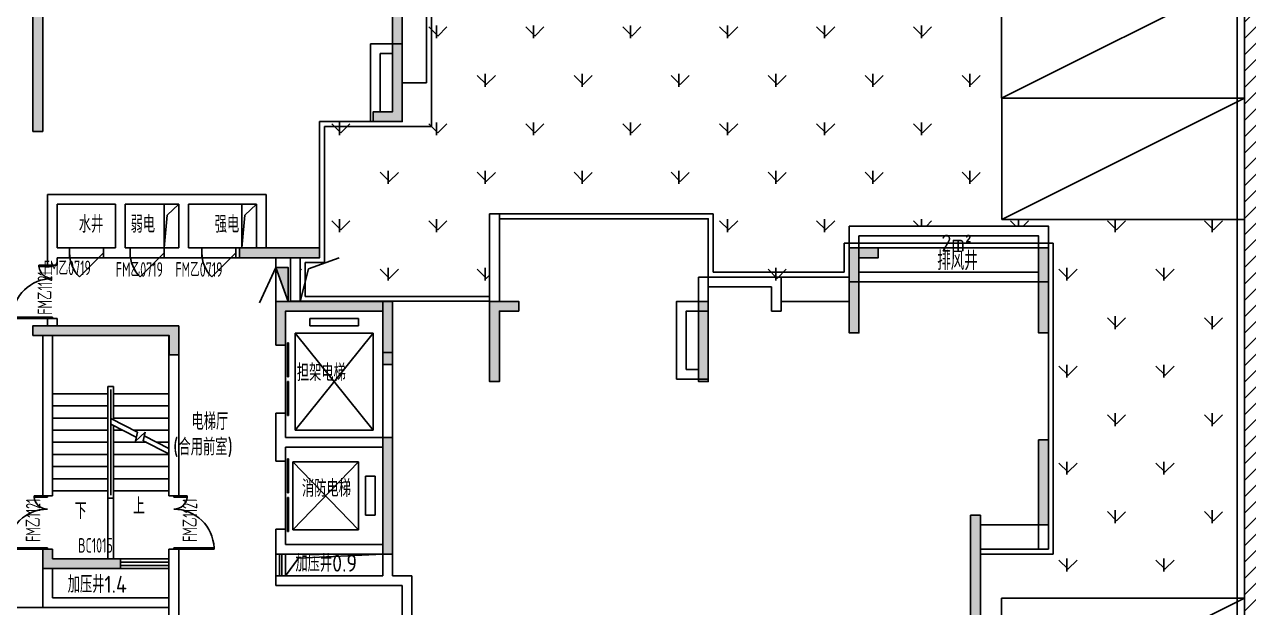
# Model space of a CAD drawing. Header units: millimetres. Extents: x 36720183 to 38160956, y 58934012 to 60388477.
# Drawn here: x 37576478 to 37601672, y 59365090 to 59377090 of the extents above; entities that cross this region are included whole.
import ezdxf

# ---------------------------------------------------------------- set-up
doc = ezdxf.new("R2010")
doc.units = ezdxf.units.MM
doc.header["$LTSCALE"] = 1000
doc.header["$MEASUREMENT"] = 0
doc.linetypes.add('DASH', pattern=[0.35, 0.25, -0.1])
for name, color, linetype in [('@ 绿化', 8, 'Continuous'), ('@YL', 2, 'Continuous'), ('@扑救面填充', 8, 'Continuous'), ('C_Hatch', 41, 'Continuous'), ('C_Wall', 6, 'Continuous'), ('DIM_SYMB', 3, 'Continuous'), ('DL_道路红线_支路网_', 1, 'Continuous'), ('EVTR', 2, 'Continuous'), ('j-建筑提资说明', 5, 'Continuous'), ('PUB_TEXT', 7, 'Continuous'), ('STAIR', 2, 'Continuous'), ('TEXT', 1, 'Continuous'), ('WALL', 4, 'Continuous'), ('WINDOW', 2, 'Continuous'), ('WINDOW_TEXT', 3, 'Continuous'), ('X-A4-4F-PLAN$0$水X-EQU', 1, 'Continuous'), ('X-A4-4F-PLAN$0$洞', 5, 'Continuous'), ('上空', 8, 'Continuous'), ('扑救面', 2, 'Continuous'), ('裙楼挑廊', 7, 'Continuous'), ('车位', 40, 'Continuous')]:
    doc.layers.add(name, color=color, linetype=linetype)
doc.layers.add('水管井及降板', color=3, linetype='Continuous', plot=False)
doc.styles.add('_TCH_DIM', font='SIMPLEX', dxfattribs={"bigfont": 'GBCBIG'})
doc.styles.get("Standard").update_dxf_attribs({"font": 'gbenor.shx', "bigfont": 'gbcbig.shx'})
pattern_1 = [(90, (0, 0), (-997.7954749999999, 997.7954750000001), [264.58066, -1731.01015]), (45, (0, 0), (-997.7961550815103, 997.7961550815104), [264.58066, -1146.51615]), (135, (0, 0), (-997.7961550815104, -997.7961550815103), [264.58066, -1146.51615])]

# ---------------------------------------------------------------- blocks, each defined once
blk = doc.blocks.new('车位')
at = {"layer": '车位'}
for p, q in [((2126015.363578103, 462726.0883824006), (2126015.363578103, 465226.0883824006)), ((2131015.363578103, 465226.0883824006), (2126015.363578103, 465226.0883824006)), ((2131015.363578111, 462726.0891391188), (2131015.363578103, 465226.0883824006)), ((2131015.363578111, 462726.0891391188), (2126015.363578103, 462726.0883824006))]:
    blk.add_line(p, q, dxfattribs=at)
blk.add_lwpolyline([(2126015.363578103, 462726.0883824006), (2131015.363578111, 465226.0883824006)], dxfattribs=at)
blk = doc.blocks.new('gj1-0107')
at = {"layer": 'WALL', "color": 2}
for points in [[(42956171.51847926, 57660272.4271194), (42960271.52812225, 57660272.37494193), (42960271.52812225, 57659122.37495518), (42956171.51847926, 57659122.42713266)], [(42956371.51847926, 57660072.42457415), (42960071.52812225, 57660072.37748715), (42960071.52812225, 57659322.37750044), (42956371.51847926, 57659322.42458744)]]:
    blk.add_lwpolyline(points, close=True, dxfattribs=at)
at = {"layer": 'j-建筑提资说明', "color": 2, "insert": (42958070.5502739, 57660097.59450524), "char_height": 350, "width": 661.7919815480709, "attachment_point": 1}
blk.add_mtext('2m²', dxfattribs=at)
at = {"layer": 'PUB_TEXT', "color": 2}
blk.add_text('排风井', height=385.8156028368794, dxfattribs=at).set_placement((42957983.24914205, 57659366.27297522))
blk = doc.blocks.new('$DorLib2D$00000225')
at = {"color": 0}
for p, q in [((0.4750000000000032, -0.001447885298549778), (0.4750000000000032, 0.7521225008925327)), ((0.4750000000000032, 0.7521225008925327), (0.5000000000000036, 0.7521225008925363)), ((0.5000000000000036, -0.001447885298549778), (0.5000000000000036, 0.7521225008925363)), ((-0.4999999999999982, -3.552713678800501e-15), (-0.5, 0.252035990386009)), ((-0.4750000000000014, 0.252035990386009), (-0.5, 0.252035990386009)), ((-0.4749999999999996, -3.552713678800501e-15), (-0.4750000000000014, 0.252035990386009)), ((-0.4749999999999996, -3.552713678800501e-15), (-0.4999999999999947, -3.552713678800501e-15)), ((0.4750000000000032, -0.001447885298549778), (0.4999999999999929, -0.001447885298549778))]:
    blk.add_line(p, q, dxfattribs=at)
for centre, radius, start, end in [((0.5046168020419071, -0.001920809357812914), 0.7546247204382253, 92.24926861260724, 179.7237749158362), ((-0.5007908120542499, 0.002572563917482285), 0.2507930763238999, 359.7898704778746, 84.09743784757413)]:
    blk.add_arc(centre, radius, start, end, dxfattribs=at)
blk = doc.blocks.new('$DORLIB2D$00000127')
at = {"color": 0, "linetype": 'Continuous'}
for p, q in [((-0.03333333333284827, 0.79489831543669), (-0.5333333333328483, 0.79489831543669)), ((-0.5333333333328483, 0.79489831543669), (-0.5333333333328483, 0.6904056441872441)), ((-0.03333333333284827, 0.79489831543669), (-0.03333333333284827, 0.6904056441872441)), ((0.03333333333284827, 0.79489831543669), (0.03333333333284827, 0.6904056441872441)), ((0.5333333333328483, 0.79489831543669), (0.03333333333284827, 0.79489831543669)), ((0.5333333333328483, 0.79489831543669), (0.5333333333328483, 0.6904056441872441)), ((-0.03333333333284827, 0.6904056441872441), (-0.5333333333328483, 0.6904056441872441)), ((0.5333333333328483, 0.6904056441872441), (0.03333333333284827, 0.6904056441872441)), ((0.5, 0.4999999999999787), (-0.5, 0.4999999999999787))]:
    blk.add_line(p, q, dxfattribs=at)
blk = doc.blocks.new('$DorLib2D$00000114')
at = {"color": 0}
blk.add_line((0.4999999999999964, 3.552713678800501e-15), (-0.2071067811864751, 0.7071067811864857), dxfattribs=at)
blk.add_arc((0.5000000000013856, -1.154631945610163e-12), 1.000000000001696, 135, 180, dxfattribs=at)
blk = doc.blocks.new('X-A4-4F-PLAN$0$A$C331B4B6F')
at = {"layer": 'X-A4-4F-PLAN$0$水X-EQU'}
blk.add_hatch(color=256, dxfattribs=at).paths.add_polyline_path([(-208.3333333283663, -272.191322632134), (258.3333333358169, -438.8591750822961), (-208.3333333283663, -438.8591750822961)])
blk.add_line((-208.3333333283663, -272.1925084143877), (278.6815788820386, -45.37597052007914), dxfattribs=at)
blk.add_lwpolyline([(-208.3333333283663, -272.1925084143877), (-208.3333333283663, -438.8591750822961), (258.3333333358169, -438.8591750822961), (258.3333333358169, -272.1925084143877)], close=True, dxfattribs=at)
at = {"layer": 'X-A4-4F-PLAN$0$洞'}
blk.add_lwpolyline([(-208.3333333283663, -272.191322632134), (258.3333333358169, -438.8591750822961), (-208.3333333283663, -438.8591750822961)], close=True, dxfattribs=at)
blk.add_lwpolyline([(-208.3318923041224, -272.1918372884393), (258.3333333358169, -438.8591750822961)], dxfattribs=at)
blk = doc.blocks.new('2014-1-1-G-D8')
at = {"layer": 'C_Hatch'}
h = blk.add_hatch(color=256, dxfattribs=at)
h.paths.add_polyline_path([(4213674.775313743, -849236.5453957083), (4213674.775313743, -849036.5453957083), (4213474.775313743, -849036.5453957083), (4213474.775313743, -849436.5453957083), (4215074.775218376, -849436.5453957083), (4215074.775218376, -849236.5453957083)])
h.paths.add_polyline_path([(4217524.775314116, -842836.5453955804), (4219174.775313743, -842836.5453955804), (4219174.775313743, -843036.5453956182), (4217524.775314116, -843036.5453956182)])
h.paths.add_polyline_path([(4232174.775314488, -851436.545014377), (4232174.775314488, -851236.545014377), (4232574.775314488, -851236.545014377), (4232574.775314488, -848336.630082126), (4232774.775314488, -848336.630082126), (4232774.775314488, -851436.545014377)])
h.paths.add_polyline_path([(4220474.734115385, -845236.545410655), (4220474.77531393, -844136.5453958467), (4218474.77531393, -844136.5453958467), (4218474.77531393, -844836.5452051118), (4218274.77531393, -844836.5452051118), (4218274.77531393, -844136.5453958467), (4218274.77531393, -843936.5453958467), (4218474.77531393, -843936.5453958467), (4220674.77531393, -843936.5453958467), (4220674.734115385, -845236.545410655)])
h.paths.add_polyline_path([(4222674.857711391, -843936.5453956914), (4223274.857711391, -843936.5453956914), (4223274.857711391, -844136.5453956914), (4222874.857711391, -844136.5453956914), (4222874.857711391, -845586.4553689912), (4222674.857711391, -845586.4553689912)])
h.paths.add_polyline_path([(4217574.77531393, -860536.5453958467), (4217574.77531393, -859936.5446329073), (4217374.77531393, -859936.5446329073), (4217374.77531393, -860336.5453958467), (4215874.775302754, -860336.5453958474), (4215874.775302754, -860536.5453958474)])
h.paths.add_polyline_path([(4213474.77531393, -853836.5446329073), (4213474.77531393, -854036.5446329073), (4213074.77531393, -854036.5446329073), (4213074.77531393, -856036.5453958921), (4212874.77531393, -856036.5453958921), (4212874.77531393, -853836.5446329073)])
h.paths.add_polyline_path([(4220474.77531393, -846736.5452051118), (4220474.77531393, -849136.5451097444), (4220674.77531393, -849136.5451097444), (4220674.77531393, -846736.5452051118)])
h.paths.add_polyline_path([(4201374.77531393, -842836.5453958467), (4201974.77531393, -842836.5453958467), (4201974.77531393, -843036.5453958467), (4201574.77531393, -843036.5453958467), (4201574.77531393, -844486.5452051118), (4201374.77531393, -844486.5452051118)])
h.paths.add_polyline_path([(4207574.809269677, -834736.5453953315), (4207574.77531393, -837536.5453957536), (4207374.77531393, -837536.5453957536), (4207374.809269677, -834736.5453953315)])
h.paths.add_polyline_path([(4208574.775314542, -834036.5453960197), (4210274.775313928, -834036.5453957536), (4210274.775313928, -834236.5453957536), (4208574.775314542, -834236.5453960197)])
h.paths.add_polyline_path([(4206274.775314384, -840236.5453918055), (4206674.775314384, -840236.5453918055), (4206674.775314384, -840436.5453918055), (4206074.775314384, -840436.5453918055), (4206074.775329462, -837336.5453955667), (4206274.775329462, -837336.5453955667)])
h.paths.add_polyline_path([(4233974.692916144, -842836.5453955184), (4233974.775313649, -844586.460709084), (4234174.775313649, -844586.460709084), (4234174.692916144, -842836.5453955184)])
h.paths.add_polyline_path([(4230674.69291689, -842836.5453955668), (4230074.69291689, -842836.5453955668), (4230074.69291689, -844586.4607240057), (4230274.69291689, -844586.4607240057), (4230274.69291689, -843036.5453955668), (4230674.69291689, -843036.5453955668)])
h.paths.add_polyline_path([(4219574.77531393, -834736.5453955662), (4219574.77531393, -837536.5453958467), (4219374.77531393, -837536.5453958467), (4219374.77531393, -834736.5453955662)])
h.paths.add_polyline_path([(4220674.77531393, -837836.5453955668), (4220874.77531393, -837836.5453955668), (4220874.77531393, -840236.5453958467), (4220274.77531393, -840236.5453958467), (4220274.77531393, -840036.5453958467), (4220674.77531393, -840036.5453958467)])
h.paths.add_polyline_path([(4227174.775314302, -843936.5453956914), (4227174.775314302, -845586.4553689912), (4226974.775314302, -845586.4553689912), (4226974.775314302, -843936.5453956914)])
h.paths.add_polyline_path([(4234174.857711391, -846786.6301298097), (4234174.857711391, -848536.630082126), (4233974.857711391, -848536.630082126), (4233974.857711391, -846786.6301298097)])
h.paths.add_polyline_path([(4216474.775313932, -834036.5453958467), (4218174.775314116, -834036.5453958467), (4218174.775314116, -834236.5453958467), (4216474.775313932, -834236.5453958467)])
h.paths.add_polyline_path([(4215574.77531393, -851236.545014377), (4217174.77531393, -851236.545014377), (4217174.77531393, -851436.545014377), (4215574.77531393, -851436.545014377)])
h.paths.add_polyline_path([(4224774.772262172, -851236.545014377), (4227274.772262172, -851236.545014377), (4227274.772262172, -851436.545014377), (4224774.772262172, -851436.545014377)])
h.paths.add_polyline_path([(4216274.77531393, -844436.5452051118), (4216274.77531393, -845036.5452051118), (4216074.77531393, -845036.5452051118), (4216074.77531393, -844636.5452051118), (4213274.77531393, -844636.5452051118), (4213274.77531393, -844436.5452051118)])
h.paths.add_polyline_path([(4213474.77531393, -837536.5453916184), (4213474.77531393, -840436.5453916184), (4213274.77531393, -840436.5453916184), (4213274.77531393, -837536.5453916184)])
h.paths.add_polyline_path([(4227974.772262172, -856636.5446329073), (4227974.775221453, -859836.5453958474), (4227774.775221453, -859836.5453958474), (4227774.772262172, -856636.5446329073)])
h.paths.add_polyline_path([(4228874.772262172, -854036.5446329073), (4228474.778365687, -854036.5446329073), (4228474.778365687, -853836.5446329073), (4229074.772262172, -853836.5446329073), (4229074.772262172, -856036.5453958921), (4228874.772262172, -856036.5453958921)])
h.paths.add_polyline_path([(4224374.772262172, -852936.545014377), (4226374.772262172, -852936.545014377), (4226374.772262172, -853136.545014377), (4224374.772262172, -853136.545014377)])
h.paths.add_polyline_path([(4215574.77531393, -852936.545014377), (4217574.77531393, -852936.545014377), (4217574.77531393, -853136.545014377), (4215574.77531393, -853136.545014377)])
h.paths.add_polyline_path([(4214174.77531393, -856636.5446329073), (4214174.77531393, -859836.5453958474), (4213974.77531393, -859836.5453958474), (4213974.77531393, -856636.5446329073)])
h.paths.add_polyline_path([(4211274.77531393, -848686.5453930523), (4211474.77531393, -848686.5453930523), (4211474.77531393, -850336.545014377), (4210874.77531393, -850336.545014377), (4210874.77531393, -850136.545014377), (4211274.77531393, -850136.545014377)])
h.paths.add_polyline_path([(4204074.77531393, -850136.545014377), (4204074.77531393, -851886.545014377), (4203874.77531393, -851886.545014377), (4203874.77531393, -850136.545014377)])
h.paths.add_polyline_path([(4199974.77531393, -845736.5452051118), (4199974.77531393, -847486.545103784), (4199774.77531393, -847486.545103784), (4199774.77531393, -845736.5452051118)])
h.paths.add_polyline_path([(4199974.77531393, -851686.545014377), (4200374.77531393, -851686.545014377), (4200374.77531393, -851886.545014377), (4199774.77531393, -851886.545014377), (4199774.77531393, -850236.545014377), (4199974.77531393, -850236.545014377)])
h.paths.add_polyline_path([(4207174.903487758, -842836.5549325899), (4207174.903487758, -844436.5549325899), (4206974.903487758, -844436.5549325899), (4206974.903487758, -843036.5549325899), (4206324.775314302, -843036.5453930732), (4206324.775314302, -842836.5453930732)])
h.paths.add_polyline_path([(4224374.77531393, -860536.5453958467), (4226074.775302195, -860536.5453958474), (4226074.775302195, -860336.5453958474), (4224574.77531393, -860336.5453958467), (4224574.77531393, -859936.5446329073), (4224374.77531393, -859936.5446329073)])
at = {"layer": 'C_Wall'}
for points in [[(4213474.77531393, -837536.5453916184), (4213474.77531393, -840436.5453916184), (4213274.77531393, -840436.5453916184), (4213274.77531393, -837536.5453916184)], [(4220674.77531393, -837836.5453955668), (4220874.77531393, -837836.5453955668), (4220874.77531393, -840236.5453958467), (4220274.77531393, -840236.5453958467), (4220274.77531393, -840036.5453958467), (4220674.77531393, -840036.5453958467)], [(4217524.775314116, -842836.5453955804), (4219174.775313743, -842836.5453955804), (4219174.775313743, -843036.5453956182), (4217524.775314116, -843036.5453956182)], [(4233974.692916144, -842836.5453955184), (4233974.775313649, -844586.460709084), (4234174.775313649, -844586.460709084), (4234174.692916144, -842836.5453955184)], [(4227174.775314302, -843936.5453956914), (4227174.775314302, -845586.4553689912), (4226974.775314302, -845586.4553689912), (4226974.775314302, -843936.5453956914)], [(4216274.77531393, -844436.5452051118), (4216274.77531393, -845036.5452051118), (4216074.77531393, -845036.5452051118), (4216074.77531393, -844636.5452051118), (4213274.77531393, -844636.5452051118), (4213274.77531393, -844436.5452051118)], [(4234174.857711391, -846786.6301298097), (4234174.857711391, -848536.630082126), (4233974.857711391, -848536.630082126), (4233974.857711391, -846786.6301298097)], [(4232174.775314488, -851436.545014377), (4232174.775314488, -851236.545014377), (4232574.775314488, -851236.545014377), (4232574.775314488, -848336.630082126), (4232774.775314488, -848336.630082126), (4232774.775314488, -851436.545014377)], [(4213674.775313743, -849236.5453957083), (4213674.775313743, -849036.5453957083), (4213474.775313743, -849036.5453957083), (4213474.775313743, -849436.5453957083), (4215074.775218376, -849436.5453957083), (4215074.775218376, -849236.5453957083)]]:
    blk.add_lwpolyline(points, close=True, dxfattribs=at)
for points in [[(4230674.69291689, -842836.5453955668), (4230074.69291689, -842836.5453955668), (4230074.69291689, -844586.4607240057), (4230274.69291689, -844586.4607240057), (4230274.69291689, -843036.5453955668), (4230674.69291689, -843036.5453955668), (4230674.69291689, -842836.5453955668)], [(4220474.734115385, -845236.545410655), (4220474.77531393, -844136.5453958467), (4218474.77531393, -844136.5453958467), (4218474.77531393, -844836.5452051118), (4218274.77531393, -844836.5452051118), (4218274.77531393, -844136.5453958467), (4218274.77531393, -843936.5453958467), (4218474.77531393, -843936.5453958467), (4218474.77531393, -843936.5453958467), (4220674.77531393, -843936.5453958467), (4220674.734115385, -845236.545410655), (4220474.734115385, -845236.545410655)], [(4222674.857711391, -843936.5453956914), (4223274.857711391, -843936.5453956914), (4223274.857711391, -844136.5453956914), (4222874.857711391, -844136.5453956914), (4222874.857711391, -845586.4553689912), (4222674.857711391, -845586.4553689912), (4222674.857711391, -843936.5453956914)], [(4220474.77531393, -846736.5452051118), (4220474.77531393, -849136.5451097444), (4220674.77531393, -849136.5451097444), (4220674.77531393, -846736.5452051118), (4220474.77531393, -846736.5452051118)]]:
    blk.add_lwpolyline(points, dxfattribs=at)
blk = doc.blocks.new('D5D6scpm')
at = {"color": 6}
for points in [[(354761.2289188877, -174008.1776532605), (353061.2289187014, -174008.1776532605), (353061.2289187014, -176811.1589912251), (352461.1465221792, -176811.1589912176), (352461.1465221718, -177708.1776532605), (356561.2289188877, -177708.1776532605)], [(356761.0959277004, -176011.1590064913), (361061.1783154905, -176011.1590064913), (361061.1340595856, -177711.1589912921), (361061.3180421069, -177711.1589999571)], [(362561.308363162, -177711.2296293527), (363961.1465221718, -177711.2955429256), (363961.1465221718, -176611.1589914039), (368060.868457146, -176611.1589914039), (368060.868457146, -182311.1590063125), (366661.1371118948, -182311.1590063125), (366661.1370616779, -185211.2953515798), (360261.1370550767, -185211.2953515798), (360261.1472075284, -187611.2955401763), (362961.1434798986, -187611.2947800308), (362961.1434798986, -187611.2947800308), (362961.1434798986, -187611.2947800308)], [(346761.1465218067, -187611.1582287028), (346761.1465218067, -190611.158991456), (346761.1465218067, -187611.1582287028), (349461.146521993, -187611.1582287028), (349461.1465216205, -185011.1586101726), (349961.146521993, -185011.1589913145), (349961.1465217993, -184011.1589915082), (348961.1465217993, -184011.1589915082), (348961.1465217993, -184011.1589915082), (348761.1464264691, -184011.1589915007), (348761.1464264691, -184011.1589915007), (345361.1465221718, -184011.1589915007), (345361.1465221792, -186011.1589887589), (340861.1465216205, -186011.1589887589), (340861.1465216205, -184614.1403271258)]]:
    blk.add_lwpolyline(points, dxfattribs=at)
at = {"layer": 'DIM_SYMB', "color": 6}
for points in [[(348161.1465219855, -181736.158991456, 0, 0, 0), (348161.1465219855, -179011.1589915901, 0, 0, 0), (349361.1465221718, -179011.1589915901, 0, 0, 0), (349361.1465221718, -180061.1589914039, 80.00000000000001, 0, 0), (349361.1465221718, -180361.158991456, 0, 0, 0)], [(349361.1465221718, -181736.158991456, 0, 0, 0), (349361.1465221718, -180911.1589915007, 80.00000000000001, 0, 0), (349361.1465221718, -180611.158991456, 0, 0, 0)]]:
    blk.add_lwpolyline(points, format="xyseb", dxfattribs=at)
at = {"layer": 'EVTR', "color": 6}
for p, q in [((352861.1465214267, -178061.1589915454), (352861.1465214267, -178211.158991456)), ((353861.1465214267, -178061.1589915454), (352861.1465214267, -178061.1589915454)), ((353861.1465214267, -178211.158991456), (353861.1465214267, -178061.1589915454)), ((352561.146521613, -178361.1589913592), (352561.146521613, -180361.1589913592)), ((354161.1465221718, -178361.1589913592), (352561.146521613, -178361.1589913592)), ((352561.146521613, -178361.1589913592), (354161.1465221718, -180361.1589913592)), ((352561.146521613, -180361.1589913592), (354161.1465221718, -178361.1589913592)), ((352861.1465214267, -178211.158991456), (353861.1465214267, -178211.158991456)), ((354161.1465221718, -180361.1589913592), (354161.1465221718, -178361.1589913592)), ((352561.146521613, -180361.1589913592), (354161.1465221718, -180361.1589913592)), ((352511.1470368207, -181011.1590969712, 9375.00000021349), (353861.1470364481, -181011.1588767171, 9375.00000021349)), ((352511.1470368207, -181011.1590969712, 9375.00000021349), (353861.1472655535, -182411.1588766202, 9375.00000021349)), ((352511.1470526531, -181011.1590969712, 9375.00000021349), (352511.1472817585, -182411.1590968817, 9375.00000021349)), ((353861.1470364481, -181011.1588767171, 9375.00000021349), (352511.1472649947, -182411.1590968817, 9375.00000021349)), ((353861.1470364481, -181011.1588767171, 9375.00000021349), (353861.1472655535, -182411.1588766202, 9375.00000021349)), ((354005.8700234145, -181311.1588530093, 9375.00000021349), (354205.8700236008, -181311.1588204131, 9375.00000021349)), ((354005.8700234145, -181311.1588530093, 9375.00000021349), (354005.8701537997, -182111.1588530615, 9375.00000021349)), ((354205.8700403646, -181311.1588204131, 9375.00000021349), (354205.8701707497, -182111.1588204652, 9375.00000021349)), ((354005.8701537997, -182111.1588530615, 9375.00000021349), (354205.8701539859, -182111.1588204652, 9375.00000021349)), ((352511.1472649947, -182411.1590968817, 9375.00000021349), (353861.1472655535, -182411.1588766202, 9375.00000021349))]:
    blk.add_line(p, q, dxfattribs=at)
at = {"layer": 'STAIR', "color": 6}
for p, q in [((347561.1465214267, -179611.158991456), (347561.1465214267, -178411.1589915007)), ((347561.1465214267, -178411.1589915007), (349961.1465217993, -178411.1589915007)), ((347561.1465214267, -179611.158988893), (347561.1465214267, -178411.1589889377)), ((349961.1465217993, -178411.1589915007), (349961.1465217993, -179611.158991456)), ((347561.1465214267, -179611.158991456), (347561.1465214267, -181611.158991456)), ((347561.1465214267, -179611.158991456), (348701.1465220228, -179611.158991456)), ((348701.1465220228, -179611.158991456), (347561.1465214267, -179611.158991456)), ((347561.1465214267, -179611.158988893), (347561.1465214267, -181611.158988893)), ((348821.1465221345, -179461.1589915454), (348701.1465220228, -179461.1589915454)), ((348701.1465220228, -179461.1589915454), (348701.1465220228, -181761.1589913592)), ((348761.146521613, -180122.0388815179), (348761.146521613, -179521.158991605)), ((348761.146521613, -179521.158991605), (348761.146521613, -179521.158991605)), ((348761.146521613, -179521.158991605), (348761.146521613, -180122.0388815179)), ((348761.146521613, -180122.0388815179), (348761.146521613, -179611.158991456)), ((348761.146521613, -179611.158991456), (348761.146521613, -181611.158991456)), ((348821.1465221345, -180152.8308959529), (348821.1465221345, -179461.1589915454)), ((349961.1465217993, -179611.158991456), (348821.1465221345, -179611.158991456)), ((349961.1465217993, -179611.158991456), (348821.1465221345, -179611.158991456)), ((349961.1465217993, -180737.8791686967), (349961.1465217993, -179611.158991456)), ((347561.1465214267, -179861.158991456), (348701.1465220228, -179861.158991456)), ((349961.1465217993, -179861.158991456), (348821.1465221345, -179861.158991456)), ((347561.1465214267, -180111.158991456), (348701.1465220228, -180111.158991456)), ((349309.8844005242, -180403.65129219), (348761.146521613, -180122.0388815179)), ((349961.1465217993, -180111.158991456), (348821.1465221345, -180111.158991456)), ((347561.1465214267, -180361.158991456), (348701.1465220228, -180361.158991456)), ((348761.146521613, -181611.158991456), (348761.146521613, -180234.4388142079)), ((349288.0648993403, -180504.8534516096), (348761.146521613, -180234.4388142079)), ((348761.146521613, -181701.158991538), (348761.146521613, -180234.4388142079)), ((348761.146521613, -180234.4388142079), (348761.146521613, -181701.158991538)), ((348821.1465221345, -181761.1589913592), (348821.1465221345, -180265.2308286503)), ((349008.068030186, -180361.158991456), (348821.1465221345, -180361.158991456)), ((349961.1465217993, -180361.158991456), (349227.0857239589, -180361.158991456)), ((347561.1465214267, -180611.158991456), (348701.1465220228, -180611.158991456)), ((349495.2073194534, -180611.158991456), (348821.1465221345, -180611.158991456)), ((349467.7696381211, -180403.3549390584), (349270.5220230371, -180586.2199740857)), ((349270.5220230371, -180586.2199740857), (349309.8844005242, -180403.65129219)), ((349430.1633894891, -180577.7784306407), (349467.7696381211, -180403.3549390584)), ((349961.1465217993, -180850.2791013941), (349430.1633894891, -180577.7784306407)), ((349961.1465217993, -180737.8791686967), (349451.982890673, -180476.576271221)), ((349961.1465217993, -180611.158991456), (349714.2250132263, -180611.158991456)), ((347561.1465214267, -180861.158991456), (348701.1465220228, -180861.158991456)), ((349961.1465217993, -180861.158991456), (348821.1465221345, -180861.158991456)), ((349961.1465217993, -181611.158991456), (349961.1465217993, -180850.2791013941)), ((347561.1465214267, -181111.158991456), (348701.1465220228, -181111.158991456)), ((349961.1465217993, -181111.158991456), (348821.1465221345, -181111.158991456)), ((347561.1465214267, -181361.158991456), (348701.1465220228, -181361.158991456)), ((349961.1465217993, -181361.158991456), (348821.1465221345, -181361.158991456)), ((347561.1465214267, -181611.158991456), (348701.1465220228, -181611.158991456)), ((348761.146521613, -181611.158991456), (348761.146521613, -181611.158991456)), ((349961.1465217993, -181611.158991456), (348821.1465221345, -181611.158991456)), ((348701.1465220228, -181761.1589913592), (348821.1465221345, -181761.1589913592)), ((348761.146521613, -181701.158991538), (348761.146521613, -181701.158991538))]:
    blk.add_line(p, q, dxfattribs=at)
at = {"layer": 'WALL', "color": 6}
for p, q in [((347461.1465221718, -175511.1589913592), (348661.1465219855, -175511.1589913592)), ((347461.1465221718, -176611.1589914039), (347461.1465221718, -175511.1589913592)), ((350061.1465214267, -175511.1589913592), (348661.1465219855, -175511.1589913592)), ((351961.1465219855, -175511.1589913592), (350061.1465214267, -175511.1589913592)), ((351961.1465219855, -176611.158991456), (351961.1465219855, -175511.1589913592)), ((348861.1465214267, -175711.1589915454), (347661.1465221718, -175711.1589915454)), ((347661.1465221718, -176611.1589914039), (347661.1465221718, -175711.1589915454)), ((348861.1465214267, -176611.1589914039), (348861.1465214267, -175711.1589915454)), ((349061.146521613, -176611.158991456), (349061.146521613, -175711.1589915454)), ((350161.1465217993, -175711.1589915454), (349061.146521613, -175711.1589915454)), ((349861.1465217993, -176611.1589914039), (349861.1465217993, -175711.1589915454)), ((350161.1465217993, -176611.158991456), (350161.1465217993, -175711.1589915454)), ((351761.1465219855, -175711.1589915454), (350361.1465219855, -175711.1589915454)), ((350361.1465219855, -176611.158991456), (350361.1465219855, -175711.1589915454)), ((351461.1465219855, -176611.1589914039), (351461.1465219855, -175711.1589915454)), ((351761.1465219855, -176611.158991456), (351761.1465219855, -175711.1589915454)), ((356561.1465316564, -177711.158991538), (356561.1465316564, -175911.1590064913)), ((356561.1465316564, -175911.1590064913), (356761.1465316564, -175911.1590064913)), ((356761.1465316564, -177711.158991538), (356761.1465316564, -175911.1590064913)), ((347461.1465223581, -176965.4777007997), (347461.1465223581, -176611.1589914039)), ((347913.5651404485, -176611.1589914039), (347661.1465221718, -176611.1589914039)), ((347913.5651404485, -176611.1589911729), (347913.5651404485, -176811.1589911282)), ((348861.1465214267, -176611.1589914039), (348613.5651406348, -176611.1589914039)), ((348613.5651406348, -176811.1589911282), (348613.5651406348, -176611.1589911729)), ((349061.146521613, -176611.158991456), (349161.1465225443, -176611.158991456)), ((349161.1465225443, -176611.158991456), (349161.1465225443, -176811.1589914039)), ((349861.1465217993, -176811.1589914039), (349861.1465217993, -176611.158991456)), ((349861.1465217993, -176611.158991456), (350161.1465217993, -176611.158991456)), ((350361.1465219855, -176611.1589914039), (351113.5651406348, -176611.158991456)), ((350637.3558313102, -176611.1589914337), (350637.3558313102, -176811.1589913815)), ((351337.3558314964, -176811.1589913815), (351337.3558314964, -176611.1589914337)), ((351361.1465219855, -176611.158991456), (351337.3558305651, -176611.1589913815)), ((351361.1465219855, -176611.158991456), (351761.1465219855, -176611.1589914411)), ((347661.1465223581, -176965.4777007997), (347661.1465223581, -176811.1589914039)), ((347661.1465223581, -176811.1589914039), (347913.5651395172, -176811.1589914039)), ((349061.1465219855, -176811.1589914039), (348613.5651406348, -176811.1589914039)), ((349161.1465225443, -176811.1589914039), (349061.1465219855, -176811.1589914039)), ((350261.1465214267, -176811.1589913592), (349861.1465217993, -176811.1589914039)), ((351113.5651406348, -176811.1589914039), (350261.1465214267, -176811.1589913592)), ((352461.1465221718, -176811.1589914188), (351337.3558305651, -176811.1589913815)), ((352461.1465221718, -176811.1589914784), (352461.1465221718, -177711.158991456)), ((347661.1465225443, -176965.4777007997), (347461.1465223581, -176965.4777007997)), ((362561.3083631173, -177211.0593182519), (360861.3083632514, -177211.0593182519)), ((360861.3083632514, -177211.0593182519), (360861.3083629683, -177911.05969695)), ((362561.3083631173, -177211.0593182519), (362561.308363162, -177911.05969695)), ((362361.3083632514, -177411.0593179464), (361061.3083624169, -177411.0593179464)), ((361061.3083624169, -177411.0593179464), (361061.3083629683, -177911.05969695)), ((362361.3083632514, -177411.0593179464), (362361.308363162, -177911.05969695)), ((352161.1465221718, -178611.1589913592), (352161.1465221718, -177811.1589915454)), ((354561.146521613, -177711.158991456), (352361.1465214267, -177711.158991456)), ((354361.1465219855, -180611.1589913592), (354361.1465219855, -177711.158991456)), ((354561.146521613, -177711.158991687), (354561.146521613, -180511.1588009521)), ((356561.1465316564, -177711.158991538), (356761.1465316564, -177711.158991538)), ((347461.1462603211, -178211.1588009521), (347461.1465223581, -178065.4777006656)), ((347461.1465223581, -178065.4777006656), (347661.1465225443, -178065.4777006656)), ((347661.1462603211, -178211.1588009521), (347661.1465223581, -178065.4777006656)), ((354361.1465214267, -177911.1589914039), (352361.1465214267, -177911.1589914039)), ((352361.1465214267, -177911.1589914039), (352361.1465214267, -178611.1589913592)), ((354361.1465214267, -180511.1589915007), (354361.1465214267, -177911.1589914039)), ((361061.3083629683, -177911.05969695), (360861.3083629683, -177911.05969695)), ((362561.308363162, -177911.05969695), (362361.308363162, -177911.05969695)), ((349961.1465217993, -178211.1589915454), (348861.1465212405, -178211.1589915454)), ((350161.1465219855, -178311.1589914039), (350161.1465219855, -181711.1589914039)), ((347361.146521613, -181711.158991456), (347361.1465221718, -178411.1589889377)), ((349961.1465217993, -178411.1589915007), (347561.1465214267, -178411.1589915007)), ((347561.1465214267, -181711.158991456), (347561.1465214267, -178411.1589915007)), ((347561.1465214267, -181611.158988893), (347561.1465214267, -178411.1589889377)), ((349961.1465217993, -181711.1589914039), (349961.1465217993, -178411.1589915007)), ((352361.1465214267, -178611.1589913592), (352161.1465221718, -178611.1589913592)), ((354561.146521613, -178761.1589915007), (354361.1465223581, -178761.1589915007)), ((352161.1465221718, -180611.1589913592), (352161.1465221718, -180011.1589915007)), ((352161.1465221718, -180011.1589915007), (352361.1465214267, -180011.1589915007)), ((352361.1465214267, -180011.1589915007), (352361.1465214267, -180511.1589915007)), ((352161.1465221718, -181000.3765990362), (352161.1465221718, -180611.1589913592)), ((352361.1465214267, -180511.1589915007), (354361.1465214267, -180511.1589915007)), ((352361.1465214267, -180711.158991456), (354361.1465214267, -180711.158991456)), ((352361.1465214267, -180711.158991456), (352361.1465214267, -181000.3765990362)), ((354361.1465214267, -180911.1589914039), (354361.1465214267, -180711.158991456)), ((354561.146521613, -180861.1589915901), (354561.146521613, -183361.1589914486)), ((352361.1465214267, -181000.3765990362), (352161.1465221718, -181000.3765990362)), ((354361.1465214267, -180921.837176092), (354361.1465214267, -182711.158991456)), ((347561.1465214267, -181711.158991456), (347561.1465214267, -181611.158988893)), ((347361.1465221718, -181711.158991456), (347561.1465214267, -181711.158991456)), ((348701.1465220228, -181761.1589913592), (348701.1465222538, -183011.1589914113)), ((348821.1465221345, -181761.1589913592), (348821.1465223655, -183011.158991389)), ((350161.1465219855, -181711.1589914039), (349961.1465217993, -181711.1589914039)), ((352161.1465221718, -182911.1589914039), (352161.1465221718, -182400.3765991777)), ((352161.1465221718, -182400.3765991777), (352361.1465214267, -182400.3765991777)), ((352361.1465214267, -182400.3765991777), (352361.1465214267, -182711.158991456)), ((367860.8778774589, -182311.2436775863), (367860.8778774589, -182811.2436775863)), ((368060.8778774589, -182311.2436775863), (367860.8778774589, -182311.2436775863)), ((368060.8778774589, -182311.2436775863), (368060.8778774589, -182811.2436775863)), ((347561.1465214267, -183011.1589913592), (347561.1465214267, -182861.1588959023)), ((349961.1465217993, -183011.1589913592), (349961.1465217993, -182811.1589915007)), ((349961.1465217993, -182811.1589915007), (350161.1465219855, -182811.1589915007)), ((350161.1465219855, -182811.1589915007), (350161.1465219855, -183211.1589915454)), ((352361.1465214267, -182711.158991456), (352761.1444700956, -182711.158991456)), ((352761.1444700956, -182711.158991456), (354361.1465214267, -182711.158991456)), ((368060.8778774589, -182811.2436775863), (367860.8778774589, -182811.2436775863)), ((347961.1465214267, -183011.1589915454), (348961.1465217993, -183011.1589913592)), ((348961.1465217993, -183011.1589913592), (348961.1465217993, -183211.1589915454)), ((349961.1465217993, -183211.1589915454), (349961.1465217993, -183011.1589913592)), ((349961.1465217993, -183011.1589913592), (349961.1465217993, -183011.1589913592)), ((352161.1465221718, -182911.1589914039), (352861.1444697231, -182911.1589914039)), ((352861.1444697231, -182911.1589914039), (354361.1465214267, -182911.1589914039)), ((354361.1465214267, -182911.1589914039), (354361.1465214267, -183361.1589914486)), ((347361.1464260891, -183211.1589915454), (347361.1464260891, -184011.1589915454)), ((347561.1464259028, -183811.1589915454), (347561.1464259028, -183211.1589915454)), ((348761.1464264616, -183211.1589915454), (347961.1465214267, -183211.1589915454)), ((349961.1465217993, -184311.1589914039), (349961.1465217993, -183211.1589915454)), ((349961.1465217993, -183211.1589915454), (349961.1465217993, -183211.1589915454)), ((350161.1465219855, -183211.1589915454), (350161.1465219855, -184311.1589914039)), ((352161.1465221718, -183561.1589914039), (352161.1465221718, -183361.1589914486)), ((352861.1444697231, -183361.1589914486), (352161.1465221718, -183361.1589914486)), ((352861.1444697231, -183361.1589914486), (354161.1465214267, -183361.1589914486)), ((354161.1465214267, -183361.1589914486), (354361.1465214267, -183361.1589914486)), ((354961.1465219855, -183361.1589914486), (354561.146521613, -183361.1589914486)), ((354961.1465219855, -187811.1589918733), (354961.1465219855, -183361.1589914486)), ((354761.1465219855, -183561.1589914039), (352161.1465221718, -183561.1589914039)), ((354761.1465219855, -187811.1589918733), (354761.1465219855, -183561.1589914039)), ((349961.1464262754, -183811.1589915529), (347561.1464259028, -183811.1589915454)), ((349961.1464262754, -184011.1589915529), (347361.1464260891, -184011.1589915454))]:
    blk.add_line(p, q, dxfattribs=at)
for points in [[(363961.0545747504, -176161.3656468019), (368061.0642177388, -176161.4178242758), (368061.0642177388, -177311.4178110212), (363961.0545747504, -177311.3656335473)], [(364161.0545747504, -176361.3681920543), (367861.0642177388, -176361.4152790532), (367861.0642177388, -177111.4152657688), (364161.0545747504, -177111.3681787699)]]:
    blk.add_lwpolyline(points, close=True, dxfattribs=at)
at = {"layer": 'WINDOW', "color": 6}
for p, q in [((348613.5651397035, -176611.1589911282), (347913.5651404485, -176611.1589911729)), ((349861.1465217993, -176611.1589914039), (349161.1465225443, -176611.158991456)), ((351337.3558305651, -176611.1589913815), (350637.3558313102, -176611.1589914337)), ((348613.5651397035, -176811.1589911282), (347913.5651404485, -176811.1589911282)), ((349861.1465217993, -176811.1589914039), (349161.1465225443, -176811.1589914039)), ((351337.3558305651, -176811.1589913815), (350637.3558313102, -176811.1589913815)), ((352161.146521613, -177711.158991687), (352161.146521695, -176811.1589914337)), ((349961.1465217993, -183011.158991456), (348961.1465217993, -183011.1589913592)), ((348961.1465217993, -183077.8256580308), (349961.1465217993, -183077.8256581202)), ((348961.1465217993, -183144.492324695), (349961.1465217993, -183144.4923247918)), ((352161.1465221718, -183361.1589937806), (352161.1465221718, -182911.1589937359)), ((352236.1465221718, -183361.1589937806), (352236.1465221718, -182911.1589937359)), ((352286.1465214267, -183361.1589937806), (352286.1465214267, -182911.1589937359)), ((352361.1465214267, -183361.1589937806), (352361.1465214267, -182911.1589937359)), ((349961.1465217993, -183211.158991456), (348961.1465217993, -183211.1589913592))]:
    blk.add_line(p, q, dxfattribs=at)
at = {"layer": 'WINDOW', "color": 6, "linetype": 'DASH', "ltscale": 1000}
for p, q in [((364161.1465318426, -176611.1589912623), (367860.5998027548, -176611.1589914039)), ((361061.1434798986, -177211.1589913815), (363961.0970975757, -177211.1028644592)), ((368060.8778774589, -180561.24372527), (368060.8778774589, -177811.2436775863))]:
    blk.add_line(p, q, dxfattribs=at)
for points in [[(356561.1465316564, -177611.158991538), (352761.1465314701, -177611.1589913145), (352761.1465314776, -176911.1589913592), (353161.0611910895, -176911.1589913145), (353161.1435887367, -174111.158991538), (354861.1465316564, -174111.158991538), (355361.064134568, -174111.158991538), (355361.064134568, -173311.1589913517), (355361.064134568, -170511.158991307), (353561.0641343817, -170511.158991307), (353561.0641343817, -167211.1589912549), (350661.0641345978, -167211.1589912549)], [(354761.0641343817, -173211.1589913517), (355261.064134568, -173211.1589913517), (355261.064134568, -170611.158991307), (353461.0641343817, -170611.158991307)], [(354161.0641343817, -174011.158991538), (353061.1465314701, -174011.158991538), (353061.1465314701, -176811.1589913294)], [(356561.2289188877, -176011.1590064913), (356561.1465316564, -176011.1590064913), (356561.1465316564, -177711.1589913815)], [(366661.1465334743, -182911.2436805964), (368160.8778774589, -182911.2436774001), (368160.8778774589, -176511.1637000367), (363861.1512501389, -176510.9518107027), (363861.1018060297, -177111.1047997847), (361161.1434798986, -177111.1570559219), (361161.1434798986, -175911.1590064913), (356761.1465316564, -175911.1590064913)], [(361061.1465322152, -177211.159006305), (361061.1465322152, -176011.1590064913), (356761.1465316564, -176011.1590064913)], [(367860.8778774589, -182811.2436775863), (366661.1465332881, -182811.2436805964)]]:
    blk.add_lwpolyline(points, dxfattribs=at)
at = {"layer": 'WINDOW', "color": 6, "linetype": 'DASH'}
blk.add_lwpolyline([(347361.146521613, -184011.1589915007), (345361.0641343817, -184011.1589915007)], dxfattribs=at)
at = {"layer": '上空', "color": 6}
for p, q in [((353461.1465213969, -176811.1589914262), (352830.7409738973, -177042.7873123437)), ((352830.7409738973, -177042.7873123437), (352661.1465213969, -177711.1589916423))]:
    blk.add_line(p, q, dxfattribs=at)
for points in [[(350161.1465217993, -175711.1589915454), (349923.4942017272, -175933.4535413235), (349861.1465217993, -176611.158991456)], [(351761.1465219855, -175711.1589915454), (351523.4942019135, -175933.4535413235), (351461.1465219855, -176611.158991456)], [(354361.1465214267, -182911.1589937359), (352627.9449802414, -182996.4045722559), (352361.1462967992, -183361.1593751535)]]:
    blk.add_lwpolyline(points, dxfattribs=at)
at = {"layer": '水管井及降板', "color": 6, "ltscale": 0.5}
for points in [[(354111.1464688033, -174011.3301785588), (354761.1464688033, -174011.3302656338), (354761.146683149, -172411.3302656338), (354111.146683149, -172411.3301785588)], [(354308.7296551168, -173811.3301997408), (354558.7296551168, -173811.3302332386), (354558.729815878, -172611.3302332386), (354308.729815878, -172611.3301997483)], [(360408.7297894359, -179311.3301727995), (361058.7297894359, -179311.3302598745), (361058.7300037816, -177711.3302598745), (360408.7300037816, -177711.3301727995)], [(360608.7298430204, -179111.1588597894), (360858.7298430204, -179111.1588932872), (360858.7300037816, -177911.1588932872), (360608.7300037816, -177911.1588597968)]]:
    blk.add_lwpolyline(points, close=True, dxfattribs=at)
at = {"layer": 'C_Hatch', "color": 6}
blk.add_blockref('2014-1-1-G-D8', (-3866113.546394669, 666225.3864041641), dxfattribs=at)
at = {"layer": 'WINDOW', "color": 6}
for name, p, xscale, yscale, zscale, rotation in [('$DorLib2D$00000114', (348263.5651410073, -176711.1589915454), -700.0000000000001, 700.0000000000001, -700.0000000000001, 180), ('$DorLib2D$00000114', (349511.1465221718, -176711.1589915454), -700.0000000000001, 700.0000000000001, -700.0000000000001, 180), ('$DorLib2D$00000114', (350987.3558309376, -176711.1589915231), -700.0000000000001, 700.0000000000001, -700.0000000000001, 180), ('$DorLib2D$00000225', (347561.1465224475, -177515.4777007997), -1100, 1100, 1100, 90), ('$DORLIB2D$00000127', (352261.1465217993, -179311.1589915454), -1400, 200, 1400, 270), ('$DORLIB2D$00000127', (352261.1465217993, -181700.3765989915), -1400, 200, 1400, 270), ('$DorLib2D$00000225', (347461.1465227306, -182261.158991456), -1100, 1100, -1100, 90), ('$DorLib2D$00000225', (350061.1465214267, -182261.158991456), 1100, 1100, -1100, 270)]:
    blk.add_blockref(name, p, dxfattribs=dict(at, xscale=xscale, yscale=yscale, zscale=zscale, rotation=rotation))
at = {"layer": 'X-A4-4F-PLAN$0$水X-EQU', "color": 6, "xscale": -1.5, "yscale": 1.5, "zscale": 1.5, "rotation": 90}
blk.add_blockref('X-A4-4F-PLAN$0$A$C331B4B6F', (351752.8577589914, -177323.6589916795), dxfattribs=at)
at = {"layer": 'j-建筑提资说明', "color": 6, "insert": (365860.0863693878, -176336.198260963), "char_height": 350, "width": 661.7919815480709, "attachment_point": 1}
blk.add_mtext('2m²', dxfattribs=at)
at = {"layer": 'PUB_TEXT', "color": 6}
blk.add_text('排风井', height=385.8156028368794, dxfattribs=at).set_placement((365772.7852375433, -177067.5197909847))
at = {"layer": 'PUB_TEXT', "color": 6, "style": '_TCH_DIM'}
for s, p in [('下', (348021.5188620836, -182191.1589915305)), ('上', (349219.6571599618, -182091.1589915305))]:
    blk.add_text(s, height=337.5886524822695, dxfattribs=at).set_placement(p)
at = {"layer": 'TEXT', "color": 6}
for s, p in [('水井', (348104.0515905544, -176297.153316848)), ('弱电', (349170.4309553355, -176297.153316848)), ('强电', (350902.5288591683, -176297.153316848)), ('担架电梯', (352592.8909669295, -179350.9968450144, -9375.00000021349)), ('电梯厅', (350425.4934093282, -180356.6148739159)), ('(合用前室)', (350044.9243959785, -180880.1148738116)), ('消防电梯', (352697.9003830925, -181733.3589109406, -9375.00000021349)), ('加压井0.9', (352564.1269706562, -183273.377895385))]:
    blk.add_text(s, height=350, dxfattribs=at).set_placement(p)
blk.add_text('加压井1.4', height=350, rotation=359.9999999999377, dxfattribs=at).set_placement((347876.3443537131, -183709.0267773941))
at = {"layer": 'WINDOW_TEXT', "color": 6, "width": 0.7}
for s, p in [('FM乙0719', (347383.0275609717, -177171.0252812579)), ('FM乙0719', (348865.8668253273, -177203.5041393936)), ('FM乙0719', (350092.136839129, -177203.5041393936)), ('BC1015', (348091.4878412932, -182882.5026025623, -131249.8507732469))]:
    blk.add_text(s, height=300, dxfattribs=at).set_placement(p)
for p in [(347556.5770711526, -177984.9498562515), (347315.0170887336, -182662.4153694361), (350542.5700730681, -182662.4153694361)]:
    blk.add_text('FM乙1121', height=300, rotation=90, dxfattribs=at).set_placement(p)

msp = doc.modelspace()

# ---------------------------------------------------------------- hatches: boundary and pattern name
at = {"layer": '@ 绿化', "linetype": 'Continuous'}
h = msp.add_hatch(dxfattribs=at)
h.set_pattern_fill('GRASS', color=256, scale=500, style=0)
h.set_pattern_definition(pattern_1)
h.paths.add_polyline_path([(37578252.49079718, 59382690.35092157), (37578252.49079718, 59385324.63271379), (37596587.26521231, 59385322.86880711), (37596586.16708589, 59373077.05405585), (37601587.14333976, 59373076.56568441), (37601588.76912754, 59365281.4849242), (37596152.49080099, 59365282.01662792), (37596202.43887824, 59366190.47386759), (37597602.43887787, 59366190.38919616), (37597552.49079737, 59372940.26623511), (37593452.50020802, 59372940.26623511), (37593452.40840015, 59371390.21437423), (37590552.49079756, 59371390.35092154), (37590552.49079774, 59373190.35090663), (37586052.49079718, 59373190.35090663), (37586052.57319465, 59371390.35092154), (37582152.490797, 59371390.35092154), (37582152.490797, 59372290.3509216), (37582552.490797, 59372290.3509216), (37582552.490797, 59375090.35092138), (37584252.49079718, 59375090.35092138), (37584252.49079718, 59377990.35092167), (37582952.49079737, 59377990.35092167), (37582952.49079737, 59381290.35092138), (37580052.490797, 59381290.35092138), (37580052.490797, 59382690.35092157)])
h = msp.add_hatch(dxfattribs=at)
h.set_pattern_fill('GRASS', color=256, scale=500, style=0)
h.set_pattern_definition(pattern_1)
h.paths.add_polyline_path([(37590652.45681175, 59333934.30918469), (37601587.26540876, 59333934.3091847), (37601587.02089234, 59337781.85928737), (37596587.02091618, 59337782.34756348), (37596589.7105602, 59365281.97386498), (37597620.98440439, 59365281.8729996), (37597652.30455004, 59366190.43153347), (37596152.6555924, 59366190.43153027), (37596102.60493496, 59363790.51622609), (37589802.52258319, 59363790.51449382), (37589852.57403725, 59361590.51622213), (37593052.57015248, 59361590.51622213), (37593052.57015248, 59357890.51621952), (37591452.57320406, 59357890.51621952), (37591452.57320406, 59354190.51621956), (37591152.336708, 59354190.51621957), (37591152.26914427, 59350093.49774791), (37587402.36297801, 59350093.49774791), (37587402.36297801, 59341934.30918469), (37590652.45681175, 59341934.30918469)])
at = {"layer": '@扑救面填充'}
h = msp.add_hatch(dxfattribs=at)
h.set_pattern_fill('ANSI31', color=256, scale=150)
h.set_pattern_definition([(45, (0, 0), (-168.3798022700466, 168.3798022700466), [])])
edge = h.paths.add_edge_path()
edge.add_line((37601587.26540875, 59340165.63562229), (37662164.92799149, 59340172.81545824))
edge.add_line((37662164.92799149, 59340172.81545824), (37662158.84533176, 59348155.55973407))
edge.add_line((37662158.84533176, 59348155.55973407), (37609587.26540875, 59348155.55973407))
edge.add_line((37609587.26540875, 59348155.55973407), (37609587.26540875, 59381128.6630989))
edge.add_line((37609587.26540875, 59381128.6630989), (37601587.26540875, 59381128.6630989))
edge.add_line((37601587.26540875, 59381128.6630989), (37601587.26540875, 59340165.63562229))
edge.add_line((37601587.26540875, 59340165.63562229), (37662164.92799149, 59340172.81545824))

# ---------------------------------------------------------------- linework, layer by layer
at = {"layer": '@YL'}
msp.add_lwpolyline([(37582152.490797, 59371390.35092134), (37582152.4083997, 59372290.3509216), (37582552.490797, 59372290.3509216), (37582552.490797, 59375090.35092138), (37584252.49079718, 59375090.35092138)], dxfattribs=at)
at = {"layer": 'DL_道路红线_支路网_', "color": 8}
msp.add_line((37601437.26540875, 59389803.7667349), (37601437.26540875, 59333215.98568337, 1.384017834955571e-09), dxfattribs=at)
at = {"layer": 'DL_道路红线_支路网_', "color": 4}
msp.add_line((37601587.26540875, 59389803.7667349), (37601587.26540875, 59333215.98568337, 1.384017834955571e-09), dxfattribs=at)
at = {"layer": '扑救面', "color": 8, "linetype": 'DASH'}
for points, elevation in [([(37601587.26540875, 59340155.55973408), (37601590.31908562, 59381128.6630989)], 0.02166130802918775), ([(37601587.26540875, 59340165.63562229), (37662164.92799149, 59340172.81545824), (37662158.84533176, 59348155.55973407), (37609587.26540875, 59348155.55973407), (37609587.26540875, 59381128.6630989), (37601587.26540875, 59381128.6630989), (37601587.26540875, 59340165.63562229), (37662164.92799149, 59340172.81545824)], 1.551197732051895e-06)]:
    msp.add_lwpolyline(points, dxfattribs=dict(at, elevation=elevation))

# ---------------------------------------------------------------- block references
msp.add_blockref('D5D6scpm', (37229491.42667259, 59549101.67521087))
at = {"layer": '裙楼挑廊', "color": 0}
msp.add_blockref('gj1-0107', (-5362719.037007101, 1712667.888802275), dxfattribs=at)
at = {"layer": '车位', "rotation": 359.9943960965815}
for p in [(35470529.46601295, 58913057.68258898), (35470531.66648074, 58910558.90555082), (35470527.91357634, 58900263.82606067)]:
    msp.add_blockref('车位', p, dxfattribs=at)

doc.saveas('drawing.dxf')
